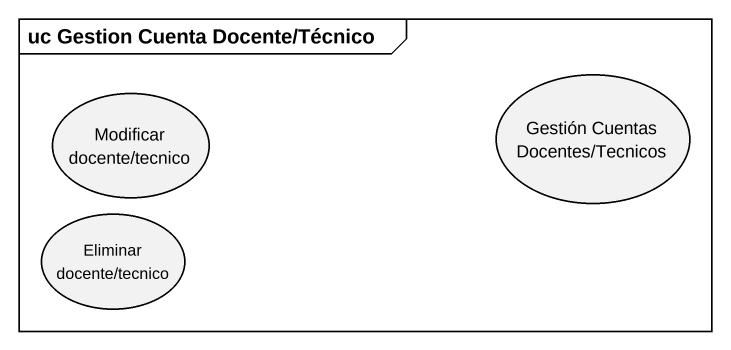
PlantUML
@startuml
mainframe uc Gestion Cuenta Docente/Técnico
usecase "Modificar docente/tecnico" as Modificar_docente_tecnico
usecase "Gestión Cuentas Docentes/Tecnicos" as Gestión_Cuentas_Docentes
usecase "Eliminar docente/tecnico" as Eliminar_docente_tecnico
@enduml
